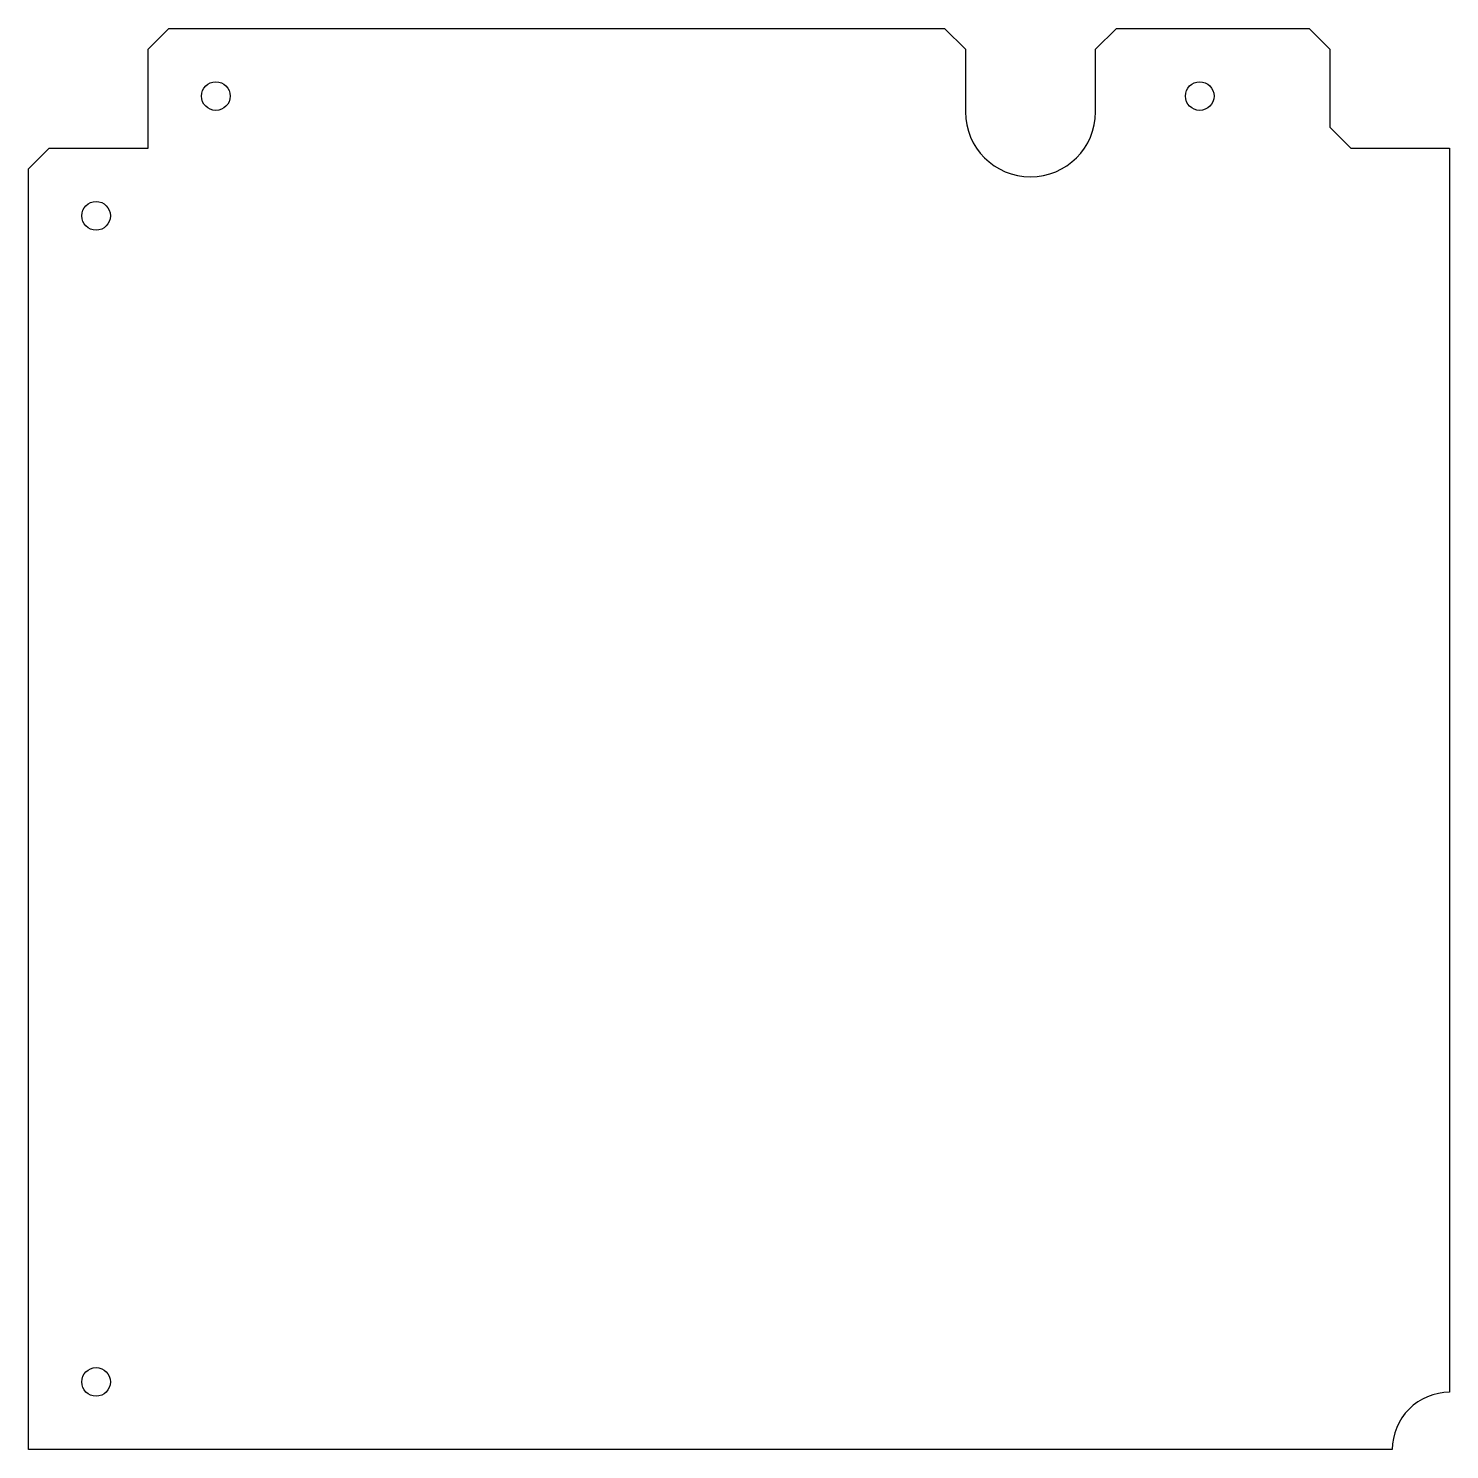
# Model space of a CAD drawing. Header units: millimetres. Extents: x -523 to -250, y -250 to 23.
import ezdxf

# ---------------------------------------------------------------- set-up
doc = ezdxf.new("R2010")
doc.units = ezdxf.units.MM
doc.layers.get('0').update_dxf_attribs({"linetype": 'CONTINUOUS'})

msp = doc.modelspace()

# ---------------------------------------------------------------- linework, layer by layer
msp.add_lwpolyline([(-347, 23), (-343, 19), (-343, 7, 1), (-318, 7), (-318, 19), (-314, 23), (-277, 23), (-273, 19), (-273, 4), (-269, 0), (-250, 0), (-250, -239, 0.414214), (-261, -250), (-523, -250), (-523, -4), (-519, 0), (-500, 0), (-500, 19), (-496, 23)], format="xyb", close=True)
for centre in [(-487, 10), (-298, 10), (-510, -13), (-510, -237)]:
    msp.add_circle(centre, 2.75)

doc.saveas('drawing.dxf')
